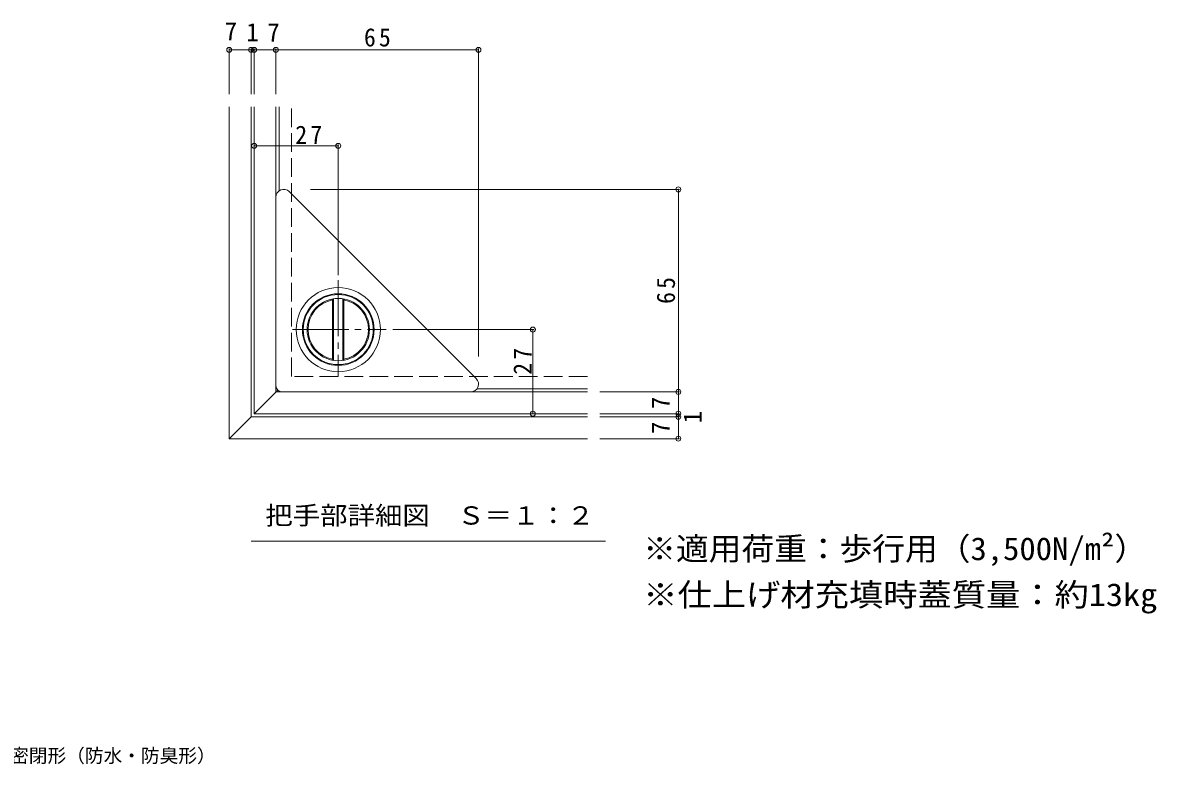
# Model space of a CAD drawing. Units: millimetres at full size. Extents: x -336 to 373, y -274 to 240.
# Drawn here: x -10.4 to 353.4, y -264.2 to -26.2 of the extents above; entities that cross this region are included whole.
import ezdxf
from ezdxf.enums import TextEntityAlignment as Align

# ---------------------------------------------------------------- set-up
doc = ezdxf.new("R2010")
doc.units = ezdxf.units.MM
doc.header["$LTSCALE"] = 2
doc.header["$PDMODE"] = 32
doc.header["$PDSIZE"] = 1.6
doc.linetypes.add('CHAIN2', pattern=[12, 9, -1, 1, -1])
doc.linetypes.add('DASHED3', pattern=[4, 3, -1])
for name, color, linetype, lineweight in [('D-1', 2, 'Continuous', 9), ('D-2', 3, 'Continuous', 9), ('D-4', 7, 'Continuous', 9)]:
    doc.layers.add(name, color=color, linetype=linetype, lineweight=lineweight)
doc.layers.add('F-4_F-4ﾚｲﾔ', color=7, linetype='Continuous')
doc.layers.add('F-5_F-5ﾚｲﾔ', color=3, linetype='Continuous')
doc.styles.add('ＭＳ ゴシック', font='')
doc.styles.get('ＭＳ ゴシック').set_extended_font_data('MS Gothic')

msp = doc.modelspace()

# ---------------------------------------------------------------- linework, layer by layer
at = {"layer": 'D-1'}
for p, q in [((55.892, -159.657), (55.892, -53.118)), ((62.892, -53.118), (62.892, -152.657)), ((170.865, -152.657), (62.892, -152.657))]:
    msp.add_line(p, q, dxfattribs=at)
at = {"layer": 'D-1', "linetype": 'DASHED3'}
for p, q in [((75.892, -139.657), (75.892, -53.118)), ((170.865, -139.657), (75.892, -139.657))]:
    msp.add_line(p, q, dxfattribs=at)
at = {"layer": 'D-1'}
msp.add_lwpolyline([(62.892, -152.657), (55.892, -159.657), (170.865, -159.657)], dxfattribs=at)
at = {"layer": 'D-2'}
for p, q in [((63.892, -151.657), (63.892, -53.118)), ((70.892, -53.118), (70.892, -144.657)), ((71.892, -53.118), (71.892, -80.157)), ((70.892, -142.657), (70.892, -82.157)), ((135.16, -140.39), (75.16, -80.389)), ((89.392, -114.77), (89.092, -115.126)), ((89.092, -134.189), (89.092, -115.126)), ((89.392, -114.77), (89.392, -134.544)), ((92.392, -114.77), (92.392, -134.544)), ((92.392, -114.77), (92.692, -115.126)), ((92.692, -134.189), (92.692, -115.126)), ((89.092, -134.189), (89.392, -134.544)), ((92.692, -134.189), (92.392, -134.544)), ((71.478, -144.071), (63.892, -151.657)), ((170.865, -144.657), (70.892, -144.657)), ((126.649, -144.657), (72.892, -144.657)), ((133.392, -144.657), (126.649, -144.657)), ((135.392, -143.657), (170.865, -143.657)), ((63.892, -151.657), (170.865, -151.657))]:
    msp.add_line(p, q, dxfattribs=at)
at = {"layer": 'D-2', "linetype": 'CHAIN2'}
for p, q in [((90.892, -108.786), (90.892, -139.684)), ((76.246, -124.657), (106.268, -124.657))]:
    msp.add_line(p, q, dxfattribs=at)
at = {"layer": 'D-2'}
for radius in [13.5, 11.5, 11.25, 10]:
    msp.add_circle((90.892, -124.657), radius, dxfattribs=at)
for centre, radius, start, end in [((73.392, -82.157), 2.5, 45, 180), ((90.892, -124.657), 9.7, 100.69363, 259.30637), ((90.892, -124.657), 9.7, 280.69363, 79.30637), ((133.392, -142.157), 2.5, 270, 45), ((72.892, -142.657), 2, 180, 270)]:
    msp.add_arc(centre, radius, start, end, dxfattribs=at)
at = {"layer": 'D-4'}
for p, q in [((55.892, -34.485), (55.892, -49.118)), ((55.892, -34.885), (62.892, -34.885)), ((62.892, -34.485), (62.892, -49.118)), ((62.892, -34.885), (63.892, -34.885)), ((63.892, -34.485), (63.892, -49.118)), ((63.892, -34.885), (70.892, -34.885)), ((70.892, -34.485), (70.892, -49.118)), ((70.892, -34.885), (135.892, -34.885)), ((135.892, -34.485), (135.892, -133.263)), ((90.892, -65.289), (90.892, -107.157)), ((63.892, -65.689), (90.892, -65.689)), ((200.43, -79.657), (81.966, -79.657)), ((200.03, -144.657), (200.03, -79.657)), ((153.746, -124.657), (108.392, -124.657)), ((153.346, -151.657), (153.346, -124.657)), ((200.43, -144.657), (174.865, -144.657)), ((200.03, -151.657), (200.03, -144.657)), ((200.43, -151.657), (174.865, -151.657)), ((200.43, -152.657), (174.865, -152.657)), ((200.03, -152.657), (200.03, -151.657)), ((200.03, -159.657), (200.03, -152.657)), ((200.43, -159.657), (174.865, -159.657)), ((62.907, -192.542), (176.699, -192.542))]:
    msp.add_line(p, q, dxfattribs=at)
for p in [(55.892, -34.885), (62.892, -34.885), (63.892, -34.885), (70.892, -34.885), (135.892, -34.885), (63.892, -65.689), (90.892, -65.689), (200.03, -79.657), (153.346, -124.657), (200.03, -144.657), (153.346, -151.657), (200.03, -151.657), (200.03, -152.657), (200.03, -159.657)]:
    msp.add_point(p, dxfattribs=at)

# ---------------------------------------------------------------- texts
at = {"layer": 'D-4', "color": 2, "style": 'ＭＳ ゴシック'}
for s, p in [('7', (54.447, -33.62)), ('1', (61.392, -33.885)), ('7', (68.122, -33.985))]:
    msp.add_text(s, height=5.865, dxfattribs=at).set_placement(p, align=Align.BOTTOM_LEFT)
for s, p in [('7', (199.03, -150.157)), ('1', (209.277, -154.736)), ('7', (199.03, -158.157))]:
    msp.add_text(s, height=5.865, rotation=90, dxfattribs=at).set_placement(p, align=Align.BOTTOM_LEFT)
at = {"layer": 'D-4', "color": 2, "style": 'ＭＳ ゴシック', "width": 1.1}
msp.add_text('把手部詳細図\u3000Ｓ＝１：２', height=5.865, dxfattribs=at).set_placement((67.475, -188.992), align=Align.BOTTOM_LEFT)
at = {"layer": 'D-4', "color": 2, "char_height": 5.865, "attachment_point": 7, "style": 'ＭＳ ゴシック'}
for s, insert in [('\\T1.27;\\W0.95;65', (99.142, -33.885)), ('\\T1.27;\\W0.95;27', (77.114, -65.057))]:
    msp.add_mtext(s, dxfattribs=dict(at, insert=insert))
at = {"layer": 'D-4', "color": 2, "char_height": 5.865, "attachment_point": 7, "rotation": 90, "style": 'ＭＳ ゴシック'}
for s, insert in [('\\T1.27;\\W0.95;65', (199.03, -116.407)), ('\\T1.27;\\W0.95;27', (152.966, -139.139))]:
    msp.add_mtext(s, dxfattribs=dict(at, insert=insert))
at = {"layer": 'F-4_F-4ﾚｲﾔ', "style": 'ＭＳ ゴシック'}
msp.add_text('フロアーハッチ\u3000充填用（充填深さ：16mm）\u3000屋内外用\u3000密閉形（防水・防臭形）', height=4.399, dxfattribs=at).set_placement((-170.408, -264.904), align=Align.BOTTOM_LEFT)
at = {"layer": 'F-5_F-5ﾚｲﾔ', "style": 'ＭＳ ゴシック'}
for s, width, p in [('※適用荷重：歩行用（3,500N/m²）', 1.05, (188.772, -200.836)), ('※仕上げ材充填時蓋質量：約13kg', 1.1, (188.772, -215.588))]:
    msp.add_text(s, height=7.331, dxfattribs=dict(at, width=width)).set_placement(p, align=Align.BOTTOM_LEFT)

doc.saveas('drawing.dxf')
